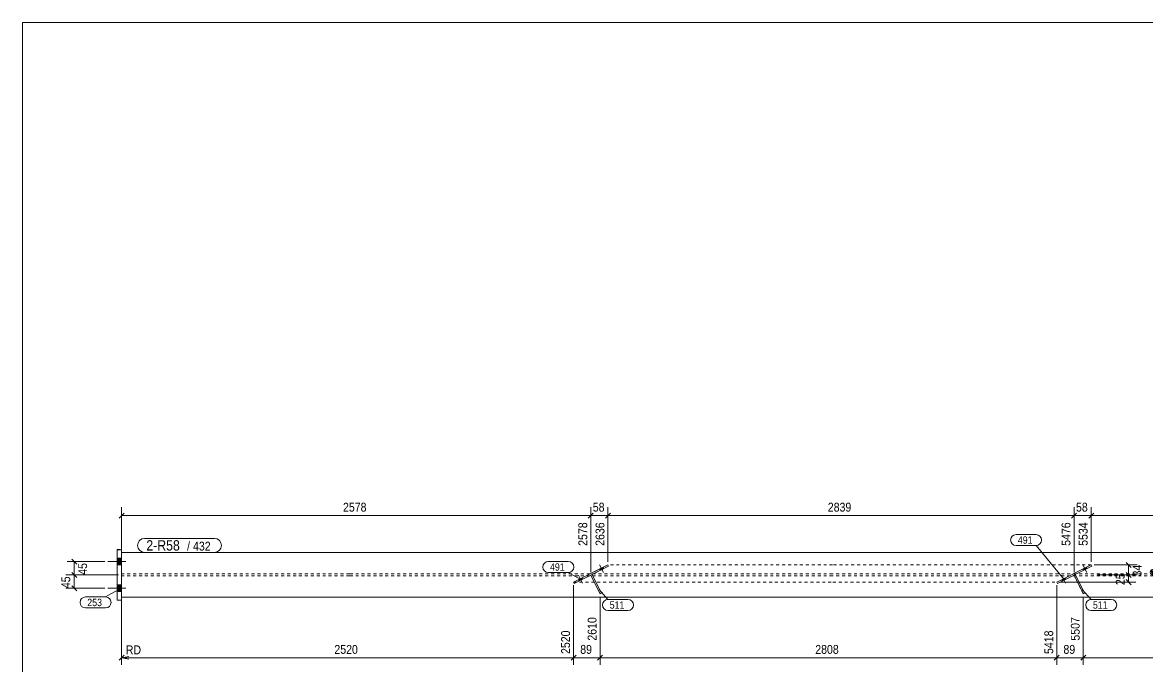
# Model space of a CAD drawing. Header units: millimetres. Extents: x 2 to 579, y 1 to 405.
# Drawn here: x 5 to 384.8, y 187.7 to 405 of the extents above; entities that cross this region are included whole.
import ezdxf

# ---------------------------------------------------------------- set-up
doc = ezdxf.new("R2010")
doc.units = ezdxf.units.MM
doc.linetypes.add('XKITLINE00', pattern=[0])
doc.linetypes.add('XKITLINE01', pattern=[4, 1, -1, 1, -1])
for name, color, linetype, lineweight in [('Bolt', 3, 'Continuous', 0), ('Dimensions', 7, 'Continuous', 0), ('DrawingSheet', 5, 'Continuous', 0), ('GraphicObject', 6, 'Continuous', 0), ('Part', 2, 'Continuous', 0), ('PartMark', 7, 'Continuous', 0)]:
    doc.layers.add(name, color=color, linetype=linetype, lineweight=lineweight)
doc.styles.add('ARIAL', font='ARIAL.TTF')

# ---------------------------------------------------------------- blocks, each defined once
blk = doc.blocks.new('*A13')
at = {"layer": 'Bolt'}
for points in [[(36.95, 224.2), (38.45, 224.2), (38.45, 221.99), (36.95, 221.99)], [(36.95, 224.19), (38.45, 224.19), (38.45, 221.99), (36.95, 221.99)], [(36.95, 224.19), (38.45, 224.19), (38.45, 221.99), (36.95, 221.99)], [(36.95, 215.2), (38.45, 215.2), (38.45, 212.99), (36.95, 212.99)], [(36.95, 215.19), (38.45, 215.19), (38.45, 212.99), (36.95, 212.99)], [(36.95, 215.19), (38.45, 215.19), (38.45, 212.99), (36.95, 212.99)]]:
    blk.add_hatch(color=3, dxfattribs=at).paths.add_polyline_path(points, flags=17)
at = {"layer": 'Bolt', "color": 3, "linetype": 'XKITLINE00', "lineweight": 0}
for p, q in [((36.95, 224.2), (38.45, 224.2)), ((36.95, 224.19), (38.45, 224.19)), ((36.95, 224.19), (38.45, 224.19)), ((33.85, 223.09), (39.85, 223.09)), ((33.85, 223.09), (39.85, 223.09)), ((33.85, 223.09), (39.85, 223.09)), ((36.95, 221.99), (38.45, 221.99)), ((36.95, 221.99), (38.45, 221.99)), ((36.95, 221.99), (38.45, 221.99)), ((33.85, 214.09), (39.85, 214.09)), ((33.85, 214.09), (39.85, 214.09)), ((33.85, 214.09), (39.85, 214.09)), ((36.95, 215.2), (38.45, 215.2)), ((36.95, 215.19), (38.45, 215.19)), ((36.95, 215.19), (38.45, 215.19)), ((36.95, 212.99), (38.45, 212.99)), ((36.95, 212.99), (38.45, 212.99)), ((36.95, 212.99), (38.45, 212.99))]:
    blk.add_line(p, q, dxfattribs=at)
blk = doc.blocks.new('*A14')
at = {"layer": 'Bolt'}
for points in [[(200.03, 220.07), (199.81, 220.52), (201.06, 221.15), (201.29, 220.7)], [(200.03, 220.07), (199.81, 220.52), (201.06, 221.15), (201.29, 220.7)], [(192.88, 216.49), (192.66, 216.93), (193.91, 217.56), (194.13, 217.12)], [(192.88, 216.49), (192.66, 216.93), (193.91, 217.56), (194.13, 217.11)]]:
    blk.add_hatch(color=3, dxfattribs=at).paths.add_polyline_path(points, flags=17)
at = {"layer": 'Bolt', "color": 3, "linetype": 'XKITLINE00', "lineweight": 0}
for p, q in [((200.03, 220.07), (199.81, 220.52)), ((200.03, 220.07), (199.81, 220.52)), ((201.18, 219.35), (199.83, 222.03)), ((201.18, 219.35), (199.83, 222.03)), ((201.29, 220.7), (201.06, 221.15)), ((201.29, 220.7), (201.06, 221.15)), ((192.88, 216.49), (192.66, 216.93)), ((192.88, 216.49), (192.66, 216.93)), ((194.03, 215.76), (192.68, 218.45)), ((194.03, 215.76), (192.68, 218.45)), ((194.13, 217.12), (193.91, 217.56)), ((194.13, 217.11), (193.91, 217.56))]:
    blk.add_line(p, q, dxfattribs=at)
blk = doc.blocks.new('*A15')
at = {"layer": 'Bolt'}
for points in [[(363.18, 220.07), (362.95, 220.52), (364.21, 221.15), (364.43, 220.7)], [(363.18, 220.07), (362.95, 220.52), (364.21, 221.15), (364.43, 220.7)], [(356.03, 216.49), (355.8, 216.93), (357.05, 217.56), (357.28, 217.12)], [(356.03, 216.49), (355.8, 216.93), (357.05, 217.56), (357.28, 217.11)]]:
    blk.add_hatch(color=3, dxfattribs=at).paths.add_polyline_path(points, flags=17)
at = {"layer": 'Bolt', "color": 3, "linetype": 'XKITLINE00', "lineweight": 0}
for p, q in [((363.18, 220.07), (362.95, 220.52)), ((363.18, 220.07), (362.95, 220.52)), ((364.32, 219.35), (362.98, 222.03)), ((364.32, 219.35), (362.98, 222.03)), ((364.43, 220.7), (364.21, 221.15)), ((364.43, 220.7), (364.21, 221.15)), ((356.03, 216.49), (355.8, 216.93)), ((356.03, 216.49), (355.8, 216.93)), ((357.17, 215.76), (355.83, 218.45)), ((357.17, 215.76), (355.83, 218.45)), ((357.28, 217.12), (357.05, 217.56)), ((357.28, 217.11), (357.05, 217.56))]:
    blk.add_line(p, q, dxfattribs=at)
blk = doc.blocks.new('*A16')
at = {"layer": 'Part'}
blk.add_hatch(color=2, dxfattribs=at).paths.add_polyline_path([(385.93, 219.99), (387.53, 219.99), (386.73, 218.59)], flags=17)
at = {"layer": 'Part', "color": 2, "linetype": 'XKITLINE00', "lineweight": 0}
for p, q in [((115.35, 226.09), (38.45, 226.09)), ((278.49, 226.09), (115.45, 226.09)), ((416.73, 226.09), (278.59, 226.09)), ((386.73, 218.59), (385.93, 219.99)), ((385.93, 219.99), (387.53, 219.99)), ((387.53, 219.99), (386.73, 218.59)), ((115.35, 211.09), (38.45, 211.09)), ((278.49, 211.09), (115.45, 211.09)), ((416.73, 211.09), (278.59, 211.09))]:
    blk.add_line(p, q, dxfattribs=at)
at = {"layer": 'Part', "color": 7, "linetype": 'XKITLINE01', "lineweight": 0}
for p, q in [((38.45, 226.09), (38.45, 211.09)), ((416.73, 226.09), (416.73, 211.09)), ((115.35, 218.92), (38.45, 218.92)), ((115.35, 218.27), (38.45, 218.27)), ((278.49, 218.92), (115.45, 218.92)), ((278.49, 218.27), (115.45, 218.27)), ((416.73, 218.92), (278.59, 218.92)), ((416.73, 218.27), (278.59, 218.27))]:
    blk.add_line(p, q, dxfattribs=at)
at = {"layer": 'Part', "color": 2, "linetype": 'XKITLINE00', "lineweight": 0}
blk.add_circle((386.73, 219.49), 1, dxfattribs=at)
blk = doc.blocks.new('*A18')
at = {"layer": 'Part', "color": 2, "linetype": 'XKITLINE00', "lineweight": 0}
for p, q in [((36.95, 227.1), (36.95, 227.09)), ((36.95, 227.09), (38.45, 227.09)), ((36.95, 227.09), (36.95, 210.09)), ((38.45, 227.1), (38.45, 227.09)), ((38.45, 227.09), (38.45, 210.09)), ((36.95, 210.09), (36.95, 210.1)), ((36.95, 210.09), (38.45, 210.09)), ((38.45, 210.09), (38.45, 210.1))]:
    blk.add_line(p, q, dxfattribs=at)
at = {"layer": 'Part', "color": 7, "linetype": 'XKITLINE01', "lineweight": 0}
for p, q in [((36.95, 227.1), (38.45, 227.1)), ((36.95, 227.1), (36.95, 227.1)), ((36.95, 210.1), (38.45, 210.1))]:
    blk.add_line(p, q, dxfattribs=at)
blk = doc.blocks.new('*A19')
at = {"layer": 'Part', "color": 2, "linetype": 'XKITLINE00', "lineweight": 0}
for p, q in [((202.67, 221.96), (191.05, 216.13)), ((202.89, 221.51), (191.27, 215.68)), ((202.67, 221.96), (202.67, 221.96)), ((202.67, 221.96), (202.89, 221.51)), ((202.89, 221.51), (202.89, 221.51)), ((191.05, 216.13), (191.05, 216.13)), ((191.27, 215.68), (191.05, 216.13)), ((191.27, 215.68), (191.27, 215.68))]:
    blk.add_line(p, q, dxfattribs=at)
at = {"layer": 'Part', "color": 7, "linetype": 'XKITLINE01', "lineweight": 0}
for p, q in [((202.67, 221.96), (191.05, 216.13)), ((202.89, 221.51), (191.27, 215.68)), ((202.89, 221.51), (202.67, 221.96)), ((191.05, 216.13), (191.27, 215.68))]:
    blk.add_line(p, q, dxfattribs=at)
blk = doc.blocks.new('*A20')
at = {"layer": 'Part', "color": 7, "linetype": 'XKITLINE01', "lineweight": 0}
for p, q in [((196.86, 218.48), (197.31, 218.71)), ((196.86, 218.48), (197.31, 218.71)), ((200, 212.23), (196.86, 218.48)), ((196.86, 218.48), (196.86, 218.48)), ((200.45, 212.45), (197.31, 218.71)), ((197.31, 218.71), (197.31, 218.71)), ((200, 212.23), (200.45, 212.45))]:
    blk.add_line(p, q, dxfattribs=at)
at = {"layer": 'Part', "color": 2, "linetype": 'XKITLINE00', "lineweight": 0}
for p, q in [((199.94, 212.34), (196.86, 218.48)), ((197.31, 218.71), (200.39, 212.56))]:
    blk.add_line(p, q, dxfattribs=at)
blk = doc.blocks.new('*A21')
at = {"layer": 'Part', "color": 2, "linetype": 'XKITLINE00', "lineweight": 0}
for p, q in [((365.81, 221.96), (354.19, 216.13)), ((366.04, 221.51), (354.42, 215.68)), ((365.81, 221.96), (365.81, 221.96)), ((365.81, 221.96), (366.04, 221.51)), ((366.04, 221.51), (366.04, 221.51)), ((354.19, 216.13), (354.19, 216.13)), ((354.42, 215.68), (354.19, 216.13)), ((354.42, 215.68), (354.42, 215.68))]:
    blk.add_line(p, q, dxfattribs=at)
at = {"layer": 'Part', "color": 7, "linetype": 'XKITLINE01', "lineweight": 0}
for p, q in [((365.81, 221.96), (354.19, 216.13)), ((366.04, 221.51), (354.42, 215.68)), ((366.04, 221.51), (365.81, 221.96)), ((354.19, 216.13), (354.42, 215.68))]:
    blk.add_line(p, q, dxfattribs=at)
blk = doc.blocks.new('*A22')
at = {"layer": 'Part', "color": 7, "linetype": 'XKITLINE01', "lineweight": 0}
for p, q in [((360.01, 218.48), (360.45, 218.71)), ((360.01, 218.48), (360.45, 218.71)), ((363.14, 212.23), (360.01, 218.48)), ((360.01, 218.48), (360.01, 218.48)), ((363.59, 212.45), (360.45, 218.71)), ((360.45, 218.71), (360.45, 218.71)), ((363.14, 212.23), (363.59, 212.45))]:
    blk.add_line(p, q, dxfattribs=at)
at = {"layer": 'Part', "color": 2, "linetype": 'XKITLINE00', "lineweight": 0}
for p, q in [((363.09, 212.34), (360.01, 218.48)), ((360.45, 218.71), (363.53, 212.56))]:
    blk.add_line(p, q, dxfattribs=at)
blk = doc.blocks.new('*A23')
at = {"layer": 'GraphicObject', "color": 1, "linetype": 'XKITLINE01', "lineweight": 0}
for p, q in [((278.49, 221.96), (202.67, 221.96)), ((365.81, 221.96), (278.59, 221.96))]:
    blk.add_line(p, q, dxfattribs=at)
blk = doc.blocks.new('*A24')
at = {"layer": 'GraphicObject', "color": 1, "linetype": 'XKITLINE01', "lineweight": 0}
for p, q in [((191.05, 216.13), (278.49, 216.13)), ((278.59, 216.13), (354.19, 216.13))]:
    blk.add_line(p, q, dxfattribs=at)
blk = doc.blocks.new('*A25')
at = {"layer": 'DrawingSheet', "color": 5, "linetype": 'XKITLINE00', "lineweight": 0}
for p, q in [((579, 405), (5, 405)), ((5, 405), (5, 5))]:
    blk.add_line(p, q, dxfattribs=at)
blk = doc.blocks.new('*A57')
at = {"layer": 'Dimensions', "color": 7, "linetype": 'XKITLINE00', "lineweight": 0}
for p, q in [((367.98, 218.59), (380.85, 218.59)), ((377.6, 219.44), (379.3, 217.75)), ((377.6, 216.98), (379.3, 215.28)), ((378.45, 216.13), (378.45, 218.59)), ((355.19, 216.13), (380.85, 216.13))]:
    blk.add_line(p, q, dxfattribs=at)
at = {"layer": 'Dimensions', "color": 3}
for p in [(378.45, 218.59), (378.45, 216.13)]:
    blk.add_point(p, dxfattribs=at)
at = {"layer": 'Dimensions', "color": 3, "style": 'ARIAL', "width": 0.85}
blk.add_text('25', height=3, rotation=90.0002, dxfattribs=at).set_placement((377.1, 215.14))
blk = doc.blocks.new('*A58')
at = {"layer": 'Dimensions', "color": 7, "linetype": 'XKITLINE00', "lineweight": 0}
for p, q in [((366.81, 221.96), (381.3, 221.96)), ((377.6, 222.8), (379.3, 221.11)), ((378.45, 218.59), (378.45, 221.96)), ((367.98, 218.59), (381.3, 218.59)), ((377.6, 219.44), (379.3, 217.75))]:
    blk.add_line(p, q, dxfattribs=at)
at = {"layer": 'Dimensions', "color": 3}
for p in [(378.45, 221.96), (378.45, 218.59)]:
    blk.add_point(p, dxfattribs=at)
at = {"layer": 'Dimensions', "color": 3, "style": 'ARIAL', "width": 0.85}
blk.add_text('34', height=3, rotation=90.0002, dxfattribs=at).set_placement((382.8, 218.05))
blk = doc.blocks.new('*A59')
at = {"layer": 'Dimensions', "color": 7, "linetype": 'XKITLINE00', "lineweight": 0}
for p, q in [((39.3, 239.44), (37.6, 237.75)), ((38.45, 227.09), (38.45, 241.44)), ((197.71, 239.44), (196.01, 237.75)), ((196.86, 219.48), (196.86, 241.44)), ((38.45, 238.59), (196.86, 238.59))]:
    blk.add_line(p, q, dxfattribs=at)
at = {"layer": 'Dimensions', "color": 3}
for p in [(38.45, 238.59), (196.86, 238.59)]:
    blk.add_point(p, dxfattribs=at)
at = {"layer": 'Dimensions', "color": 3, "style": 'ARIAL', "width": 0.85}
blk.add_text('2578', height=3, dxfattribs=at).set_placement((113.21, 239.94))
blk.add_text('2578', height=3, rotation=90.0002, dxfattribs=at).set_placement((195.66, 228.39))
blk = doc.blocks.new('*A60')
at = {"layer": 'Dimensions', "color": 7, "linetype": 'XKITLINE00', "lineweight": 0}
for p, q in [((197.71, 239.44), (196.01, 237.75)), ((196.86, 219.48), (196.86, 241.44)), ((203.52, 239.44), (201.82, 237.75)), ((202.67, 222.96), (202.67, 241.44)), ((196.86, 238.59), (202.67, 238.59))]:
    blk.add_line(p, q, dxfattribs=at)
at = {"layer": 'Dimensions', "color": 3}
for p in [(196.86, 238.59), (202.67, 238.59)]:
    blk.add_point(p, dxfattribs=at)
at = {"layer": 'Dimensions', "color": 3, "style": 'ARIAL', "width": 0.85}
blk.add_text('58', height=3, dxfattribs=at).set_placement((197.54, 239.94))
blk.add_text('2636', height=3, rotation=90.0002, dxfattribs=at).set_placement((201.47, 228.39))
blk = doc.blocks.new('*A61')
at = {"layer": 'Dimensions', "color": 7, "linetype": 'XKITLINE00', "lineweight": 0}
for p, q in [((203.52, 239.44), (201.82, 237.75)), ((202.67, 222.96), (202.67, 241.44)), ((360.85, 239.44), (359.16, 237.75)), ((360.01, 219.48), (360.01, 241.44)), ((202.67, 238.59), (360.01, 238.59))]:
    blk.add_line(p, q, dxfattribs=at)
at = {"layer": 'Dimensions', "color": 3}
for p in [(202.67, 238.59), (360.01, 238.59)]:
    blk.add_point(p, dxfattribs=at)
at = {"layer": 'Dimensions', "color": 3, "style": 'ARIAL', "width": 0.85}
blk.add_text('2839', height=3, dxfattribs=at).set_placement((276.89, 239.94))
blk.add_text('5476', height=3, rotation=90.0002, dxfattribs=at).set_placement((358.81, 228.39))
blk = doc.blocks.new('*A62')
at = {"layer": 'Dimensions', "color": 7, "linetype": 'XKITLINE00', "lineweight": 0}
for p, q in [((360.85, 239.44), (359.16, 237.75)), ((360.01, 219.48), (360.01, 241.44)), ((366.66, 239.44), (364.97, 237.75)), ((365.81, 222.96), (365.81, 241.44)), ((360.01, 238.59), (365.81, 238.59))]:
    blk.add_line(p, q, dxfattribs=at)
at = {"layer": 'Dimensions', "color": 3}
for p in [(360.01, 238.59), (365.81, 238.59)]:
    blk.add_point(p, dxfattribs=at)
at = {"layer": 'Dimensions', "color": 3, "style": 'ARIAL', "width": 0.85}
blk.add_text('58', height=3, dxfattribs=at).set_placement((360.68, 239.94))
blk.add_text('5534', height=3, rotation=90.0002, dxfattribs=at).set_placement((364.61, 228.39))
blk = doc.blocks.new('*A63')
at = {"layer": 'Dimensions', "color": 7, "linetype": 'XKITLINE00', "lineweight": 0}
for p, q in [((366.66, 239.44), (364.97, 237.75)), ((365.81, 222.96), (365.81, 241.44)), ((417.58, 239.44), (415.88, 237.75)), ((416.73, 227.09), (416.73, 241.44)), ((365.81, 238.59), (416.73, 238.59))]:
    blk.add_line(p, q, dxfattribs=at)
at = {"layer": 'Dimensions', "color": 3}
for p in [(365.81, 238.59), (416.73, 238.59)]:
    blk.add_point(p, dxfattribs=at)
at = {"layer": 'Dimensions', "color": 3, "style": 'ARIAL', "width": 0.85}
blk.add_text('509', height=3, dxfattribs=at).set_placement((387.93, 239.94))
blk.add_text('6043', height=3, rotation=90.0002, dxfattribs=at).set_placement((415.53, 228.39))
blk = doc.blocks.new('*A64')
at = {"layer": 'Dimensions', "color": 7, "linetype": 'XKITLINE00', "lineweight": 0}
for p, q in [((191.05, 215.13), (191.05, 188.19)), ((38.45, 210.09), (38.45, 188.19)), ((38.45, 210.09), (38.45, 188.19)), ((39.3, 191.44), (37.6, 189.75)), ((40.95, 191.09), (38.45, 190.59)), ((38.45, 190.59), (191.05, 190.59)), ((40.95, 190.09), (38.45, 190.59)), ((45.67, 190.59), (38.45, 190.59)), ((191.9, 191.44), (190.2, 189.75))]:
    blk.add_line(p, q, dxfattribs=at)
at = {"layer": 'Dimensions', "color": 3}
for p in [(38.45, 190.59), (191.05, 190.59)]:
    blk.add_point(p, dxfattribs=at)
at = {"layer": 'Dimensions', "color": 7}
blk.add_point((38.45, 190.59), dxfattribs=at)
at = {"layer": 'Dimensions', "color": 3, "style": 'ARIAL', "width": 0.85}
blk.add_text('2520', height=3, rotation=90.0002, dxfattribs=at).set_placement((189.85, 191.89))
for s, p in [('RD', (39.89, 191.79)), ('2520', (110.3, 191.94))]:
    blk.add_text(s, height=3, dxfattribs=at).set_placement(p)
blk = doc.blocks.new('*A65')
at = {"layer": 'Dimensions', "color": 7, "linetype": 'XKITLINE00', "lineweight": 0}
for p, q in [((191.05, 215.13), (191.05, 188.19)), ((200, 211.23), (200, 188.19)), ((191.9, 191.44), (190.2, 189.75)), ((191.05, 190.59), (200, 190.59)), ((200.85, 191.44), (199.15, 189.75))]:
    blk.add_line(p, q, dxfattribs=at)
at = {"layer": 'Dimensions', "color": 3}
for p in [(191.05, 190.59), (200, 190.59)]:
    blk.add_point(p, dxfattribs=at)
at = {"layer": 'Dimensions', "color": 3, "style": 'ARIAL', "width": 0.85}
blk.add_text('2610', height=3, rotation=90.0002, dxfattribs=at).set_placement((198.8, 196.39))
blk.add_text('89', height=3, dxfattribs=at).set_placement((193.3, 191.94))
blk = doc.blocks.new('*A66')
at = {"layer": 'Dimensions', "color": 7, "linetype": 'XKITLINE00', "lineweight": 0}
for p, q in [((354.19, 215.13), (354.19, 188.19)), ((200, 211.23), (200, 188.19)), ((200.85, 191.44), (199.15, 189.75)), ((200, 190.59), (354.19, 190.59)), ((355.04, 191.44), (353.35, 189.75))]:
    blk.add_line(p, q, dxfattribs=at)
at = {"layer": 'Dimensions', "color": 3}
for p in [(200, 190.59), (354.19, 190.59)]:
    blk.add_point(p, dxfattribs=at)
at = {"layer": 'Dimensions', "color": 3, "style": 'ARIAL', "width": 0.85}
blk.add_text('5418', height=3, rotation=90.0002, dxfattribs=at).set_placement((352.99, 191.89))
blk.add_text('2808', height=3, dxfattribs=at).set_placement((272.65, 191.94))
blk = doc.blocks.new('*A67')
at = {"layer": 'Dimensions', "color": 7, "linetype": 'XKITLINE00', "lineweight": 0}
for p, q in [((354.19, 215.13), (354.19, 188.19)), ((363.14, 211.23), (363.14, 188.19)), ((355.04, 191.44), (353.35, 189.75)), ((354.19, 190.59), (363.14, 190.59)), ((363.99, 191.44), (362.3, 189.75))]:
    blk.add_line(p, q, dxfattribs=at)
at = {"layer": 'Dimensions', "color": 3}
for p in [(354.19, 190.59), (363.14, 190.59)]:
    blk.add_point(p, dxfattribs=at)
at = {"layer": 'Dimensions', "color": 3, "style": 'ARIAL', "width": 0.85}
blk.add_text('5507', height=3, rotation=90.0002, dxfattribs=at).set_placement((361.94, 196.39))
blk.add_text('89', height=3, dxfattribs=at).set_placement((356.44, 191.94))
blk = doc.blocks.new('*A68')
at = {"layer": 'Dimensions', "color": 7, "linetype": 'XKITLINE00', "lineweight": 0}
for p, q in [((363.14, 211.23), (363.14, 188.19)), ((416.73, 210.09), (416.73, 188.19)), ((363.99, 191.44), (362.3, 189.75)), ((363.14, 190.59), (416.73, 190.59)), ((417.58, 191.44), (415.88, 189.75))]:
    blk.add_line(p, q, dxfattribs=at)
at = {"layer": 'Dimensions', "color": 3}
for p in [(363.14, 190.59), (416.73, 190.59)]:
    blk.add_point(p, dxfattribs=at)
at = {"layer": 'Dimensions', "color": 3, "style": 'ARIAL', "width": 0.85}
blk.add_text('6043', height=3, rotation=90.0002, dxfattribs=at).set_placement((415.53, 191.89))
blk.add_text('536', height=3, dxfattribs=at).set_placement((386.6, 191.94))
blk = doc.blocks.new('*A69')
at = {"layer": 'Dimensions', "color": 7, "linetype": 'XKITLINE00', "lineweight": 0}
for p, q in [((37.45, 218.59), (19.6, 218.59)), ((21.6, 219.44), (23.3, 217.75)), ((22.45, 214.09), (22.45, 218.59)), ((32.85, 214.09), (19.6, 214.09)), ((21.6, 214.94), (23.3, 213.25))]:
    blk.add_line(p, q, dxfattribs=at)
at = {"layer": 'Dimensions', "color": 3}
for p in [(22.45, 218.59), (22.45, 214.09)]:
    blk.add_point(p, dxfattribs=at)
at = {"layer": 'Dimensions', "color": 3, "style": 'ARIAL', "width": 0.85}
blk.add_text('45', height=3, rotation=90.0002, dxfattribs=at).set_placement((21.1, 214.12))
blk = doc.blocks.new('*A70')
at = {"layer": 'Dimensions', "color": 7, "linetype": 'XKITLINE00', "lineweight": 0}
for p, q in [((32.85, 223.09), (20.05, 223.09)), ((21.6, 223.94), (23.3, 222.25)), ((22.45, 218.59), (22.45, 223.09)), ((37.45, 218.59), (20.05, 218.59)), ((21.6, 219.44), (23.3, 217.75))]:
    blk.add_line(p, q, dxfattribs=at)
at = {"layer": 'Dimensions', "color": 3}
for p in [(22.45, 223.09), (22.45, 218.59)]:
    blk.add_point(p, dxfattribs=at)
at = {"layer": 'Dimensions', "color": 3, "style": 'ARIAL', "width": 0.85}
blk.add_text('45', height=3, rotation=90.0002, dxfattribs=at).set_placement((26.8, 218.62))
blk = doc.blocks.new('*A73')
at = {"layer": 'PartMark', "color": 7, "linetype": 'XKITLINE00', "lineweight": 0}
for p, q in [((362.8, 213.63), (365.8, 210.28)), ((365.8, 210.28), (372.57, 210.28)), ((365.8, 206.58), (372.57, 206.58))]:
    blk.add_line(p, q, dxfattribs=at)
for centre, start, end in [((365.8, 208.43), 90, 270), ((372.57, 208.43), 270, 90)]:
    blk.add_arc(centre, 1.85, start, end, dxfattribs=at)
at = {"layer": 'PartMark', "color": 3, "style": 'ARIAL', "width": 0.85}
blk.add_text('511', height=2.5, dxfattribs=at).set_placement((366.4, 207.18))
blk = doc.blocks.new('*A74')
at = {"layer": 'PartMark', "color": 7, "linetype": 'XKITLINE00', "lineweight": 0}
for p, q in [((46.2, 230.89), (69.85, 230.89)), ((46.2, 226.19), (69.85, 226.19))]:
    blk.add_line(p, q, dxfattribs=at)
for centre, start, end in [((46.2, 228.54), 90, 270), ((69.85, 228.54), 270, 90)]:
    blk.add_arc(centre, 2.35, start, end, dxfattribs=at)
at = {"layer": 'PartMark', "color": 1, "style": 'ARIAL', "width": 0.85}
blk.add_text('2-R58', height=3.5, dxfattribs=at).set_placement((46.8, 226.79))
at = {"layer": 'PartMark', "color": 3, "style": 'ARIAL', "width": 0.85}
for s, p in [('/', (60.56, 226.79)), ('432', (62.57, 226.79))]:
    blk.add_text(s, height=3, dxfattribs=at).set_placement(p)
blk = doc.blocks.new('*A76')
at = {"layer": 'PartMark', "color": 7, "linetype": 'XKITLINE00', "lineweight": 0}
for p, q in [((37.28, 213.52), (33.04, 211.13)), ((26.27, 211.13), (33.04, 211.13)), ((26.27, 207.43), (33.04, 207.43))]:
    blk.add_line(p, q, dxfattribs=at)
for centre, start, end in [((26.27, 209.28), 90, 270), ((33.04, 209.28), 270, 90)]:
    blk.add_arc(centre, 1.85, start, end, dxfattribs=at)
at = {"layer": 'PartMark', "color": 3, "style": 'ARIAL', "width": 0.85}
blk.add_text('253', height=2.5, dxfattribs=at).set_placement((26.87, 208.03))
blk = doc.blocks.new('*A77')
at = {"layer": 'PartMark', "color": 7, "linetype": 'XKITLINE00', "lineweight": 0}
for p, q in [((182.5, 223.09), (189.27, 223.09)), ((182.5, 219.39), (189.27, 219.39)), ((193.51, 217), (189.27, 219.39))]:
    blk.add_line(p, q, dxfattribs=at)
for centre, start, end in [((182.5, 221.24), 90, 270), ((189.27, 221.24), 270, 90)]:
    blk.add_arc(centre, 1.85, start, end, dxfattribs=at)
at = {"layer": 'PartMark', "color": 3, "style": 'ARIAL', "width": 0.85}
blk.add_text('491', height=2.5, dxfattribs=at).set_placement((183.1, 219.99))
blk = doc.blocks.new('*A78')
at = {"layer": 'PartMark', "color": 7, "linetype": 'XKITLINE00', "lineweight": 0}
for p, q in [((199.66, 213.63), (202.66, 210.28)), ((202.66, 210.28), (209.42, 210.28)), ((202.66, 206.58), (209.42, 206.58))]:
    blk.add_line(p, q, dxfattribs=at)
for centre, start, end in [((202.66, 208.43), 90, 270), ((209.42, 208.43), 270, 90)]:
    blk.add_arc(centre, 1.85, start, end, dxfattribs=at)
at = {"layer": 'PartMark', "color": 3, "style": 'ARIAL', "width": 0.85}
blk.add_text('511', height=2.5, dxfattribs=at).set_placement((203.26, 207.18))
blk = doc.blocks.new('*A79')
at = {"layer": 'PartMark', "color": 7, "linetype": 'XKITLINE00', "lineweight": 0}
for p, q in [((340.45, 232.19), (347.21, 232.19)), ((340.45, 228.49), (347.21, 228.49)), ((356.65, 217), (347.21, 228.49))]:
    blk.add_line(p, q, dxfattribs=at)
for centre, start, end in [((340.45, 230.34), 90, 270), ((347.21, 230.34), 270, 90)]:
    blk.add_arc(centre, 1.85, start, end, dxfattribs=at)
at = {"layer": 'PartMark', "color": 3, "style": 'ARIAL', "width": 0.85}
blk.add_text('491', height=2.5, dxfattribs=at).set_placement((341.05, 229.09))

msp = doc.modelspace()

# ---------------------------------------------------------------- block references
at = {"lineweight": 0}
for name in ['*A25', '*A59', '*A60', '*A61', '*A62', '*A63', '*A79', '*A74', '*A13', '*A18', '*A70', '*A77', '*A19', '*A14', '*A23', '*A21', '*A15', '*A58', '*A69', '*A20', '*A57', '*A22', '*A76', '*A64', '*A65', '*A24', '*A66', '*A78', '*A67', '*A73', '*A68']:
    msp.add_blockref(name, (0, 0), dxfattribs=at)
at = {"layer": 'Part', "lineweight": 0}
msp.add_blockref('*A16', (0, 0), dxfattribs=at)

doc.saveas('drawing.dxf')
